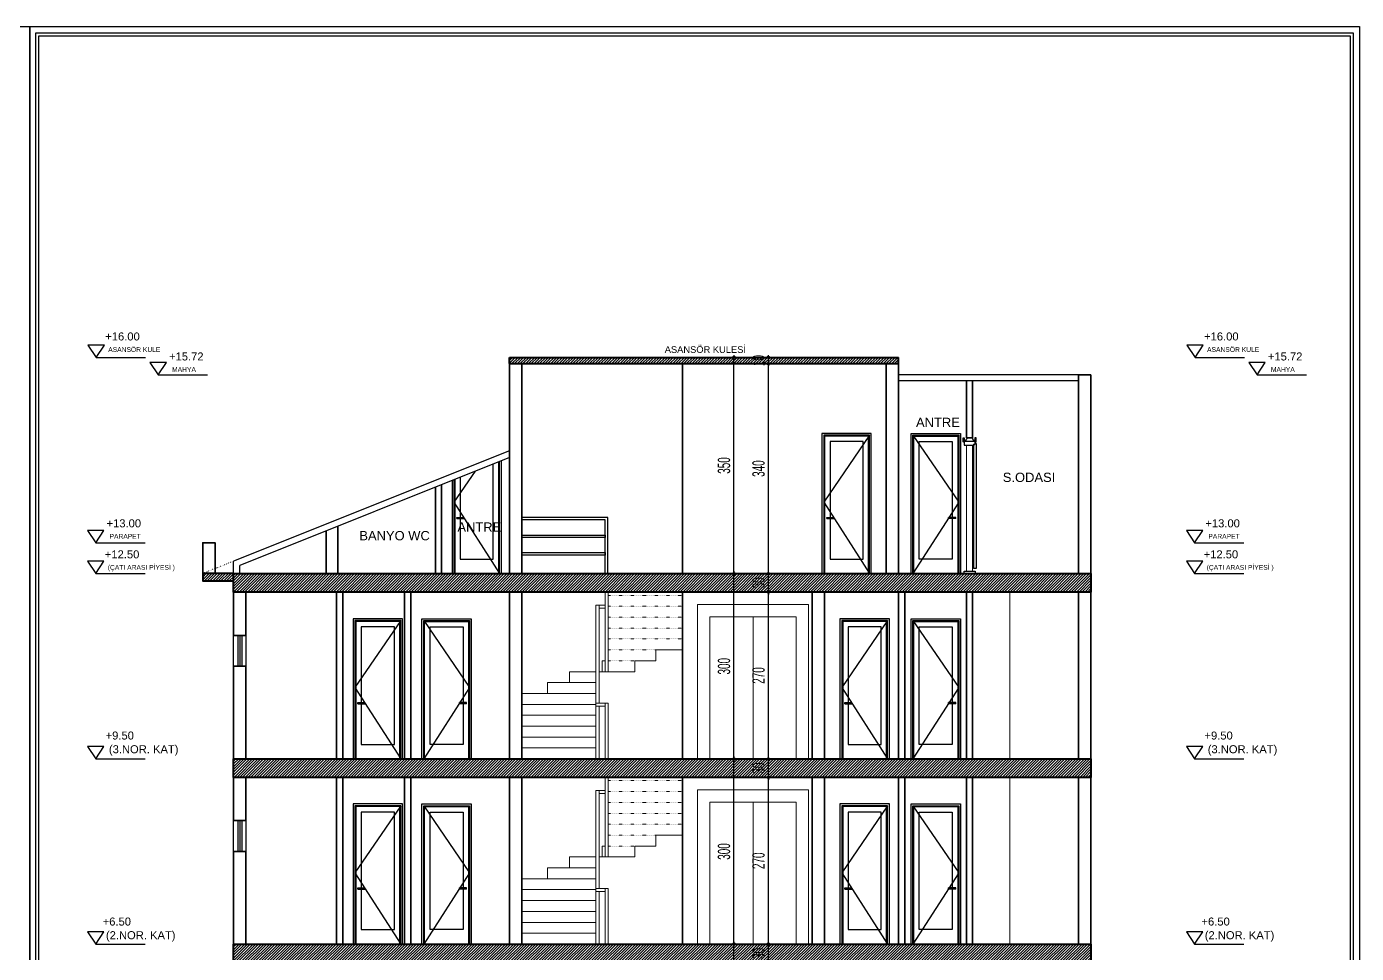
# Model space of a CAD drawing. Extents: x 386248 to 427517, y 4539405 to 4542296.
# Drawn here: x 405613 to 407766, y 4540795 to 4542296 of the extents above; entities that cross this region are included whole.
import ezdxf
from ezdxf.enums import TextEntityAlignment as Align

# ---------------------------------------------------------------- set-up
doc = ezdxf.new("R2010")
doc.units = 0
for name, pattern in [('ACAD_ISO07W100', [3.5, 0.5, -3]), ('DOT', [0.28, 0.03, -0.25]), ('DUZ', [0])]:
    doc.linetypes.add(name, pattern=pattern)
for name, color, linetype in [('DIM', 7, 'Continuous'), ('duvar-kesim', 250, 'Continuous'), ('mahal', 7, 'Continuous'), ('pencere', 7, 'Continuous')]:
    doc.layers.add(name, color=color, linetype=linetype)
for name, color, linetype, lineweight in [('DIŞ 2', 167, 'Continuous', 25), ('DUVAR', 4, 'Continuous', 35), ('GOR1', 51, 'Continuous', 25), ('GÖRÜNÜŞ', 9, 'Continuous', 30), ('GÖRÜNÜŞLER', 43, 'Continuous', 30), ('ince', 203, 'DUZ', 20), ('kapı', 233, 'Continuous', 25), ('kolon', 1, 'Continuous', 40), ('KOTLAR', 63, 'Continuous', 30), ('MERDIVEN', 161, 'Continuous', 15), ('OLCU10', 2, 'Continuous', 25), ('tarama kolon', 8, 'Continuous', 13), ('tefris', 6, 'Continuous', 15), ('YAZI', 7, 'Continuous', 25), ('YAZILAR', 1, 'Continuous', 30), ('ÇATI', 42, 'Continuous', 30)]:
    doc.layers.add(name, color=color, linetype=linetype, lineweight=lineweight)
doc.styles.get("Standard").update_dxf_attribs({"font": 'arial.ttf'})
doc.styles.add('T', font='ISOt.shx', dxfattribs={"width": 0.6})
doc.dimstyles.new('DOT2', dxfattribs={"dimtxt": 20, "dimasz": 0.7, "dimexe": 5, "dimexo": 5, "dimgap": 6, "dimtad": 1, "dimdec": 0, "dimdsep": 46, "dimtxsty": 'T', "dimblk1": 'SEL2', "dimblk2": 'SEL2', "dimsah": 1, "dimcen": 0, "dimse1": 1, "dimse2": 1, "dimclrd": 256, "dimclre": 256, "dimclrt": 256, "dimadec": 0, "dimazin": 0, "dimtfac": 1, "dimtdec": 0, "dimtix": 1, "dimtmove": 2, "dimatfit": 3, "dimldrblk": 'SEL2', "dimfxl": 1, "dimtolj": 1, "dimtzin": 0, "dimarcsym": 0})
pattern_1 = [(45, (1542.851, -2e-08), (-2.2450640303, 2.2450640303), [])]

# ---------------------------------------------------------------- blocks, each defined once
blk = doc.blocks.new('780800DF113F12')
at = {"layer": 'MERDIVEN', "ltscale": 20}
for p, q in [((390084.6, 4535566.1), (390084.6, 4535437.3)), ((390089.6, 4535437.3), (390089.6, 4535566.1)), ((390069.6, 4535296.1), (390069.6, 4535545)), ((390069.6, 4535545), (390084.6, 4535545)), ((390074.6, 4535386.2), (390074.6, 4535545)), ((390074.6, 4535540), (390084.6, 4535540)), ((390166.5, 4535472.6), (390209.6, 4535472.6)), ((390166.5, 4535455), (390166.5, 4535472.6)), ((390079.6, 4535455), (390084.6, 4535455)), ((390079.6, 4535437.3), (390079.6, 4535455)), ((390132.8, 4535455), (390166.5, 4535455)), ((390132.8, 4535437.3), (390132.8, 4535455)), ((390026.5, 4535437.3), (390069.6, 4535437.3)), ((390026.5, 4535419.7), (390026.5, 4535437.3)), ((390074.6, 4535437.3), (390132.8, 4535437.3)), ((389949.6, 4535402), (390069.6, 4535402)), ((389990.9, 4535419.7), (390069.6, 4535419.7)), ((389990.9, 4535402), (389990.9, 4535419.7)), ((389949.6, 4535384.4), (390069.6, 4535384.4)), ((390084.6, 4535386.2), (390069.6, 4535386.2)), ((390084.6, 4535381.2), (390069.6, 4535381.2)), ((390074.6, 4535296.1), (390074.6, 4535381.2)), ((390089.6, 4535386.2), (390084.6, 4535386.2)), ((390084.6, 4535386.2), (390084.6, 4535296.1)), ((390089.6, 4535386.2), (390084.6, 4535386.2)), ((390084.6, 4535386.2), (390084.6, 4535296.1)), ((390089.6, 4535386.2), (390084.6, 4535386.2)), ((390084.6, 4535386.2), (390084.6, 4535296.1)), ((390089.6, 4535386.2), (390084.6, 4535386.2)), ((390084.6, 4535386.2), (390084.6, 4535296.1)), ((390089.6, 4535296.1), (390089.6, 4535386.2)), ((390089.6, 4535296.1), (390089.6, 4535386.2)), ((390089.6, 4535296.1), (390089.6, 4535386.2)), ((390089.6, 4535296.1), (390089.6, 4535386.2)), ((389949.6, 4535366.7), (390069.6, 4535366.7)), ((389949.6, 4535349.1), (390069.6, 4535349.1)), ((389949.6, 4535331.4), (390069.6, 4535331.4)), ((389949.6, 4535313.8), (390069.6, 4535313.8))]:
    blk.add_line(p, q, dxfattribs=at)
at = {"layer": 'MERDIVEN', "linetype": 'ACAD_ISO07W100', "ltscale": 0.3}
for p, q in [((390089.6, 4535560.9), (390209.6, 4535560.9)), ((390089.6, 4535543.2), (390209.6, 4535543.2)), ((390089.6, 4535525.6), (390209.6, 4535525.6)), ((390089.6, 4535507.9), (390209.6, 4535507.9)), ((390089.6, 4535490.3), (390209.6, 4535490.3)), ((390089.6, 4535472.6), (390166.5, 4535472.6)), ((390089.6, 4535455), (390132.8, 4535455))]:
    blk.add_line(p, q, dxfattribs=at)
blk = doc.blocks.new('8081230E')
at = {"layer": 'tefris'}
for points in [[(390234, 4535296.1), (390234, 4535296.1), (390254, 4535296.1), (390414, 4535296.1), (390414, 4535546.1), (390254, 4535546.1), (390234, 4535546.1), (390234, 4535296.1)], [(390254, 4535296.1), (390254, 4535526.1), (390394, 4535526.1), (390394, 4535296.1), (390254, 4535296.1), (390254, 4535526.1)], [(390324, 4535526.1), (390324, 4535296.1)]]:
    blk.add_lwpolyline(points, dxfattribs=at)
blk = doc.blocks.new('Door-Sight 04')
for p, q in [((20, 220), (100, 220)), ((20, -7), (20, 220)), ((22.9, 217.1), (97.1, 217.1)), ((22.9, -7), (22.9, 217.1)), ((24.4, 215.6), (95.6, 215.6)), ((24.4, -7), (24.4, 215.6)), ((95.6, 215.6), (95.6, -7)), ((97.1, 217.1), (97.1, -7)), ((100, 220), (100, -7)), ((33.2, 206.8), (86.8, 206.8)), ((33.2, 16.5), (33.2, 206.8)), ((86.8, 206.8), (86.8, 84)), ((92.3, 84), (80.8, 84)), ((80.8, 82), (80.8, 84)), ((92.3, 82), (80.8, 82)), ((86.8, 82), (86.8, 16.5)), ((92.3, 82), (92.3, 84)), ((86.8, 16.5), (33.2, 16.5)), ((100, -7), (20, -7))]:
    blk.add_line(p, q)
at = {"color": 8}
for p, q in [((22.9, 217.1), (97.1, 108.5)), ((97.1, 108.5), (22.9, -7))]:
    blk.add_line(p, q, dxfattribs=at)
blk = doc.blocks.new('Slice-Door1 10')
for p, q in [((-5.5, -6.5), (-5.5, 0)), ((-5.5, 0), (-3.5, 0)), ((-3.5, 0), (-3.5, -7.5)), ((0, 0), (10, 0)), ((15.5, 0), (13.5, 0)), ((13.5, 0), (13.5, -5.4)), ((15.5, -6.5), (15.5, 0)), ((-3.5, -7.5), (-5.5, -6.5)), ((-5.5, -9.1), (-5.5, -211.8)), ((-5.5, -9.1), (-3.5, -9.1)), ((13.5, -5.4), (-3.5, -5.4)), ((-3.5, -5.4), (-3.5, -10.9)), ((-1.5, -10.6), (-3.5, -10.6)), ((-1.5, -10.9), (-3.5, -10.9)), ((-1.5, -10.6), (-1.5, -211.8)), ((13.5, -12), (-1.5, -12)), ((13.5, -5.4), (13.5, -10.7)), ((13.5, -5.4), (13.5, -12)), ((13.5, -7.5), (15.5, -6.5)), ((-5.5, -211.8), (-1.5, -211.8))]:
    blk.add_line(p, q)
at = {"color": 9}
blk.add_lwpolyline([(14, -220), (14, -216), (-4, -216), (-4, -220)], dxfattribs=at)
for points in [[(1.2, 0, 0), (1.2, 0, 0), (1.2, 0, 0), (1.2, -0.1, 0), (1.2, -0.1, 0), (1.1, -0.1, 0), (1.1, -0.1, 0), (1.1, -0.2, 0), (1.1, -0.2, 0), (1.1, -0.2, 0), (1, -0.2, 0), (1, -0.2, 0), (1, -0.3, 0), (1, -0.3, 0), (1, -0.3, 0), (0.9, -0.3, 0), (0.9, -0.4, 0), (0.9, -0.4, 0), (0.9, -0.4, 0), (0.9, -0.4, 0), (0.8, -0.4, 0), (0.8, -0.5, 0), (0.8, -0.5, 0), (0.8, -0.5, 0), (0.8, -0.5, 0), (0.7, -0.6, 0), (0.7, -0.6, 0), (0.7, -0.6, 0), (0.7, -0.6, 0), (0.7, -0.7, 0), (0.6, -0.7, 0), (0.6, -0.7, 0), (0.6, -0.7, 0), (0.6, -0.7, 0), (0.6, -0.8, 0), (0.6, -0.8, 0), (0.6, -0.8, 0), (0.5, -0.8, 0), (0.5, -0.9, 0), (0.5, -0.9, 0), (0.5, -0.9, 0), (0.5, -0.9, 0), (0.5, -1, 0), (0.5, -1, 0), (0.4, -1, 0), (0.4, -1, 0), (0.4, -1.1, 0), (0.4, -1.1, 0), (0.4, -1.1, 0), (0.4, -1.1, 0), (0.4, -1.2, 0), (0.4, -1.2, 0), (0.4, -1.2, 0), (0.3, -1.3, 0), (0.3, -1.3, 0), (0.3, -1.3, 0), (0.3, -1.3, 0), (0.3, -1.4, 0), (0.3, -1.4, 0), (0.3, -1.4, 0), (0.3, -1.4, 0), (0.3, -1.5, 0), (0.3, -1.5, 0), (0.3, -1.5, 0), (0.3, -1.6, 0), (0.3, -1.6, 0), (0.3, -1.6, 0), (0.3, -1.6, 0), (0.2, -1.7, 0), (0.2, -1.7, 0), (0.2, -1.7, 0), (0.2, -1.8, 0), (0.2, -1.8, 0), (0.2, -1.8, 0), (0.2, -1.9, 0), (0.2, -1.9, 0), (0.2, -1.9, 0), (0.2, -1.9, 0), (0.2, -2, 0), (0.2, -2, 0), (0.2, -2, 0), (0.2, -2.1, 0), (0.2, -2.1, 0), (0.2, -2.1, 0), (0.1, -2.1, 0), (0.1, -2.2, 0), (0.1, -2.2, 0), (0.1, -2.2, 0), (0.1, -2.3, 0), (0.1, -2.3, 0), (0.1, -2.3, 0), (0.1, -2.3, 0), (0.1, -2.4, 0), (0.1, -2.4, 0), (0, -2.4, 0), (0, -2.5, 0), (0, -2.5, 0), (0, -2.5, 0), (0, -2.5, 0), (0, -2.6, 0), (0, -2.6, 0), (0, -2.6, 0), (-0.1, -2.6, 0), (-0.1, -2.7, 0), (-0.1, -2.7, 0), (-0.1, -2.7, 0), (-0.1, -2.7, 0), (-0.1, -2.8, 0), (-0.2, -2.8, 0), (-0.2, -2.8, 0), (-0.2, -2.8, 0), (-0.2, -2.9, 0), (-0.2, -2.9, 0), (-0.2, -2.9, 0), (-0.3, -2.9, 0), (-0.3, -3, 0), (-0.3, -3, 0), (-0.3, -3, 0), (-0.3, -3, 0), (-0.4, -3, 0), (-0.4, -3.1, 0), (-0.4, -3.1, 0), (-0.4, -3.1, 0), (-0.4, -3.1, 0), (-0.5, -3.1, 0), (-0.5, -3.2, 0), (-0.5, -3.2, 0), (-0.5, -3.2, 0), (-0.6, -3.2, 0), (-0.6, -3.2, 0), (-0.6, -3.3, 0), (-0.6, -3.3, 0), (-0.6, -3.3, 0), (-0.7, -3.3, 0), (-0.7, -3.3, 0), (-0.7, -3.3, 0), (-0.7, -3.3, 0), (-0.8, -3.4, 0), (-0.8, -3.4, 0), (-0.8, -3.4, 0), (-0.8, -3.4, 0), (-0.9, -3.4, 0), (-0.9, -3.4, 0), (-0.9, -3.4, 0), (-1, -3.5, 0), (-1, -3.5, 0), (-1, -3.5, 0), (-1, -3.5, 0), (-1.1, -3.5, 0), (-1.1, -3.5, 0), (-1.1, -3.5, 0), (-1.1, -3.5, 0), (-1.2, -3.6, 0), (-1.2, -3.6, 0), (-1.2, -3.6, 0), (-1.2, -3.6, 0), (-1.3, -3.6, 0), (-1.3, -3.6, 0), (-1.3, -3.6, 0), (-1.4, -3.6, 0), (-1.4, -3.6, 0), (-1.4, -3.7, 0), (-1.4, -3.7, 0), (-1.5, -3.7, 0), (-1.5, -3.7, 0), (-1.5, -3.7, 0), (-1.5, -3.7, 0), (-1.6, -3.7, 0), (-1.6, -3.7, 0), (-1.6, -3.7, 0), (-1.7, -3.8, 0), (-1.7, -3.8, 0), (-1.7, -3.8, 0), (-1.7, -3.8, 0), (-1.8, -3.8, 0), (-1.8, -3.8, 0), (-1.8, -3.8, 0), (-1.8, -3.8, 0), (-1.9, -3.9, 0), (-1.9, -3.9, 0), (-1.9, -3.9, 0), (-1.9, -3.9, 0), (-2, -3.9, 0), (-2, -3.9, 0), (-2, -3.9, 0), (-2, -4, 0), (-2.1, -4, 0), (-2.1, -4, 0), (-2.1, -4, 0), (-2.1, -4, 0), (-2.2, -4, 0), (-2.2, -4.1, 0), (-2.2, -4.1, 0), (-2.2, -4.1, 0), (-2.3, -4.1, 0), (-2.3, -4.1, 0), (-2.3, -4.1, 0), (-2.3, -4.2, 0), (-2.4, -4.2, 0), (-2.4, -4.2, 0), (-2.4, -4.2, 0), (-2.4, -4.2, 0), (-2.4, -4.2, 0), (-2.5, -4.3, 0), (-2.5, -4.3, 0), (-2.5, -4.3, 0), (-2.5, -4.3, 0), (-2.6, -4.3, 0), (-2.6, -4.4, 0), (-2.6, -4.4, 0), (-2.6, -4.4, 0), (-2.6, -4.4, 0), (-2.7, -4.4, 0), (-2.7, -4.5, 0), (-2.7, -4.5, 0), (-2.7, -4.5, 0), (-2.7, -4.5, 0), (-2.8, -4.5, 0), (-2.8, -4.6, 0), (-2.8, -4.6, 0), (-2.8, -4.6, 0), (-2.8, -4.6, 0), (-2.9, -4.6, 0), (-2.9, -4.7, 0), (-2.9, -4.7, 0), (-2.9, -4.7, 0), (-2.9, -4.7, 0), (-3, -4.8, 0), (-3, -4.8, 0), (-3, -4.8, 0), (-3, -4.8, 0), (-3, -4.8, 0), (-3.1, -4.9, 0), (-3.1, -4.9, 0), (-3.1, -4.9, 0), (-3.1, -4.9, 0), (-3.1, -5, 0), (-3.2, -5, 0), (-3.2, -5, 0), (-3.2, -5, 0), (-3.2, -5.1, 0), (-3.2, -5.1, 0), (-3.3, -5.1, 0), (-3.3, -5.1, 0), (-3.3, -5.1, 0), (-3.3, -5.2, 0), (-3.3, -5.2, 0), (-3.4, -5.2, 0), (-3.4, -5.2, 0), (-3.4, -5.3, 0), (-3.4, -5.3, 0), (-3.4, -5.3, 0), (-3.4, -5.3, 0), (-3.5, -5.4, 0), (-3.5, -5.4, 0), (-3.5, -5.4, 0)], [(8.5, 0, 0), (8.5, 0, 0), (8.5, -0.1, 0), (8.5, -0.1, 0), (8.5, -0.1, 0), (8.5, -0.2, 0), (8.5, -0.2, 0), (8.5, -0.2, 0), (8.6, -0.3, 0), (8.6, -0.3, 0), (8.6, -0.3, 0), (8.6, -0.4, 0), (8.6, -0.4, 0), (8.6, -0.4, 0), (8.6, -0.5, 0), (8.6, -0.5, 0), (8.7, -0.6, 0), (8.7, -0.6, 0), (8.7, -0.6, 0), (8.7, -0.7, 0), (8.7, -0.7, 0), (8.7, -0.7, 0), (8.7, -0.8, 0), (8.7, -0.8, 0), (8.8, -0.8, 0), (8.8, -0.9, 0), (8.8, -0.9, 0), (8.8, -0.9, 0), (8.8, -0.9, 0), (8.8, -1, 0), (8.8, -1, 0), (8.8, -1, 0), (8.9, -1.1, 0), (8.9, -1.1, 0), (8.9, -1.1, 0), (8.9, -1.2, 0), (8.9, -1.2, 0), (8.9, -1.2, 0), (9, -1.3, 0), (9, -1.3, 0), (9, -1.3, 0), (9, -1.3, 0), (9, -1.4, 0), (9, -1.4, 0), (9.1, -1.4, 0), (9.1, -1.5, 0), (9.1, -1.5, 0), (9.1, -1.5, 0), (9.1, -1.5, 0), (9.2, -1.6, 0), (9.2, -1.6, 0), (9.2, -1.6, 0), (9.2, -1.7, 0), (9.3, -1.7, 0), (9.3, -1.7, 0), (9.3, -1.7, 0), (9.3, -1.8, 0), (9.3, -1.8, 0), (9.4, -1.8, 0), (9.4, -1.8, 0), (9.4, -1.8, 0), (9.5, -1.9, 0), (9.5, -1.9, 0), (9.5, -1.9, 0), (9.5, -1.9, 0), (9.6, -2, 0), (9.6, -2, 0), (9.6, -2, 0), (9.6, -2, 0), (9.7, -2, 0), (9.7, -2.1, 0), (9.7, -2.1, 0), (9.8, -2.1, 0), (9.8, -2.1, 0), (9.8, -2.2, 0), (9.8, -2.2, 0), (9.9, -2.2, 0), (9.9, -2.2, 0), (9.9, -2.2, 0), (10, -2.3, 0), (10, -2.3, 0), (10, -2.3, 0), (10, -2.3, 0), (10.1, -2.3, 0), (10.1, -2.4, 0), (10.1, -2.4, 0), (10.2, -2.4, 0), (10.2, -2.4, 0), (10.2, -2.5, 0), (10.2, -2.5, 0), (10.3, -2.5, 0), (10.3, -2.5, 0), (10.3, -2.5, 0), (10.3, -2.6, 0), (10.4, -2.6, 0), (10.4, -2.6, 0), (10.4, -2.6, 0), (10.4, -2.7, 0), (10.5, -2.7, 0), (10.5, -2.7, 0), (10.5, -2.7, 0), (10.5, -2.8, 0), (10.5, -2.8, 0), (10.6, -2.8, 0), (10.6, -2.8, 0), (10.6, -2.9, 0), (10.6, -2.9, 0), (10.6, -2.9, 0), (10.7, -3, 0), (10.7, -3, 0), (10.7, -3, 0), (10.7, -3.1, 0), (10.7, -3.1, 0), (10.7, -3.1, 0), (10.8, -3.2, 0), (10.8, -3.2, 0), (10.8, -3.2, 0), (10.8, -3.3, 0), (10.8, -3.3, 0), (10.8, -3.3, 0), (10.8, -3.4, 0), (10.8, -3.4, 0), (10.9, -3.4, 0), (10.9, -3.5, 0), (10.9, -3.5, 0), (10.9, -3.5, 0), (10.9, -3.6, 0), (10.9, -3.6, 0), (10.9, -3.6, 0), (10.9, -3.7, 0), (11, -3.7, 0), (11, -3.7, 0), (11, -3.8, 0), (11, -3.8, 0), (11, -3.8, 0), (11, -3.9, 0), (11, -3.9, 0), (11, -3.9, 0), (11, -4, 0), (11.1, -4, 0), (11.1, -4, 0), (11.1, -4.1, 0), (11.1, -4.1, 0), (11.1, -4.1, 0), (11.1, -4.2, 0), (11.1, -4.2, 0), (11.1, -4.2, 0), (11.2, -4.2, 0), (11.2, -4.3, 0), (11.2, -4.3, 0), (11.2, -4.3, 0), (11.2, -4.4, 0), (11.2, -4.4, 0), (11.3, -4.4, 0), (11.3, -4.4, 0), (11.3, -4.5, 0), (11.3, -4.5, 0), (11.3, -4.5, 0), (11.4, -4.5, 0), (11.4, -4.6, 0), (11.4, -4.6, 0), (11.4, -4.6, 0), (11.4, -4.6, 0), (11.5, -4.7, 0), (11.5, -4.7, 0), (11.5, -4.7, 0), (11.5, -4.7, 0), (11.6, -4.7, 0), (11.6, -4.8, 0), (11.6, -4.8, 0), (11.7, -4.8, 0), (11.7, -4.8, 0), (11.7, -4.8, 0), (11.7, -4.9, 0), (11.8, -4.9, 0), (11.8, -4.9, 0), (11.8, -4.9, 0), (11.9, -4.9, 0), (11.9, -4.9, 0), (11.9, -5, 0), (11.9, -5, 0), (12, -5, 0), (12, -5, 0), (12, -5, 0), (12.1, -5, 0), (12.1, -5, 0), (12.1, -5, 0), (12.2, -5.1, 0), (12.2, -5.1, 0), (12.2, -5.1, 0), (12.3, -5.1, 0), (12.3, -5.1, 0), (12.3, -5.1, 0), (12.4, -5.1, 0), (12.4, -5.1, 0), (12.4, -5.2, 0), (12.5, -5.2, 0), (12.5, -5.2, 0), (12.6, -5.2, 0), (12.6, -5.2, 0), (12.6, -5.2, 0), (12.7, -5.2, 0), (12.7, -5.2, 0), (12.7, -5.2, 0), (12.8, -5.2, 0), (12.8, -5.3, 0), (12.8, -5.3, 0), (12.9, -5.3, 0), (12.9, -5.3, 0), (13, -5.3, 0), (13, -5.3, 0), (13, -5.3, 0), (13.1, -5.3, 0), (13.1, -5.3, 0), (13.2, -5.3, 0), (13.2, -5.3, 0), (13.2, -5.3, 0), (13.3, -5.4, 0), (13.3, -5.4, 0), (13.3, -5.4, 0), (13.4, -5.4, 0), (13.4, -5.4, 0), (13.5, -5.4, 0), (13.5, -5.4, 0)]]:
    blk.add_polyline3d(points, dxfattribs=at)
blk = doc.blocks.new('KOT KE')
at = {"layer": 'GÖRÜNÜŞLER'}
for p, q in [((447067, 4403103.2), (447080.3, 4403083.2)), ((447093.6, 4403103.2), (447067, 4403103.2)), ((447080.3, 4403083.2), (447093.6, 4403103.2)), ((447080.3, 4403083.2), (447160.3, 4403083.2))]:
    blk.add_line(p, q, dxfattribs=at)
blk = doc.blocks.new('KOKKK')
at = {"layer": 'GÖRÜNÜŞLER'}
for p in [(-48634.8, 135792.5), (-48534.4, 135764.2), (-48635.5, 135492.5), (-48635.5, 135442.5), (-48635.5, 135142.5), (-48635.5, 134842.5), (-48635.5, 134542.5), (-48635.5, 134212.5), (-48631.5, 134192.5), (-48634.8, 133912.5), (-48634.8, 133852.5)]:
    blk.add_blockref('KOT KE', p, dxfattribs=at)
at = {"layer": 'GÖRÜNÜŞLER', "xscale": -1, "rotation": 180}
blk.add_blockref('KOT KE', (-48634.8, 8939998.9), dxfattribs=at)
at = {"layer": 'KOTLAR', "color": 1, "linetype": 'Continuous'}
for s, height, p in [('+16.00', 12.96, (398460.2, 4538903.2)), ('ASANSÖR KULE', 7.776, (398465, 4538884.6)), ('+15.72', 12.96, (398563.5, 4538870.8)), ('MAHYA', 7.78, (398568.4, 4538852.3)), ('+13.00', 12.96, (398462.3, 4538600.6)), ('PARAPET', 7.78, (398467.1, 4538582.1)), ('+12.50', 12.96, (398459.5, 4538550.4)), ('(ÇATI ARASI PİYESİ )', 7.776, (398464.3, 4538531.8)), ('+9.50', 12.96, (398460.8, 4538257)), ('(3.NOR. KAT)', 12.96, (398466.1, 4538234.8)), ('+6.50', 12.96, (398456, 4537955.8)), ('(2.NOR. KAT)', 12.96, (398461.3, 4537933.7)), ('+3.50', 12.96, (398458.7, 4537655.3)), ('(1.NOR. KAT)', 12.96, (398464, 4537633.2)), ('+0.20', 12.96, (398457.2, 4537316.1)), ('(ZEMİN KAT)', 7.776, (398462, 4537301.5)), ('-2.80', 12.96, (398460.2, 4537022.8)), ('(1.BODRUM KAT)', 7.776, (398465.1, 4537004.2)), ('-3.40', 12.96, (398460.2, 4536962.8)), ('TEMEL ALTI', 7.78, (398465.1, 4536944.2)), ('-3.60', 12.96, (398460.2, 4536919.4)), ('HAFRİYAT KOTU', 7.776, (398465.1, 4536902.5))]:
    blk.add_text(s, height=height, rotation=360, dxfattribs=at).set_placement(p)
at = {"layer": 'YAZI', "color": 20, "linetype": 'Continuous'}
for s, p in [('%%p0.00', (398469.2, 4537279.1)), ('161.18', (398471.1, 4537259.1))]:
    blk.add_text(s, height=12.44, dxfattribs=at).set_placement(p)
blk = doc.blocks.new('SEL2')
at = {"layer": 'OLCU10'}
for p, q in [((5.25, 0), (-5.25, 0)), ((0, 5.25), (0, -3.95))]:
    blk.add_line(p, q, dxfattribs=at)
blk.add_circle((0, 0), 2.75, dxfattribs=at)
blk = doc.blocks.new('*D3780')
at = {"layer": 'Defpoints', "color": 0}
for p in [(406758.3, 4540810), (406826.3, 4540810), (406826.3, 4540510)]:
    blk.add_point(p, dxfattribs=at)
at = {"layer": 'DIŞ 2', "lineweight": -2}
blk.add_line((406758.3, 4540510.7), (406758.3, 4540809.3), dxfattribs=at)
at = {"layer": 'DIŞ 2', "linetype": 'ByBlock', "lineweight": -2, "xscale": 0.7, "yscale": 0.7, "zscale": 0.7}
for p, rotation in [((406758.3, 4540810), 90), ((406758.3, 4540510), 270)]:
    blk.add_blockref('SEL2', p, dxfattribs=dict(at, rotation=rotation))
at = {"layer": 'DIŞ 2', "insert": (406742.3, 4540660), "char_height": 20, "attachment_point": 5, "rotation": 90, "style": 'T'}
blk.add_mtext('\\A1;300', dxfattribs=at)
blk = doc.blocks.new('*D3781')
at = {"layer": 'Defpoints', "color": 0}
for p in [(406758.3, 4541110), (406780.4, 4541110), (406826.3, 4540810)]:
    blk.add_point(p, dxfattribs=at)
at = {"layer": 'DIŞ 2', "lineweight": -2}
blk.add_line((406758.3, 4540810.7), (406758.3, 4541109.3), dxfattribs=at)
at = {"layer": 'DIŞ 2', "linetype": 'ByBlock', "lineweight": -2, "xscale": 0.7, "yscale": 0.7, "zscale": 0.7}
for p, rotation in [((406758.3, 4541110), 90), ((406758.3, 4540810), 270)]:
    blk.add_blockref('SEL2', p, dxfattribs=dict(at, rotation=rotation))
at = {"layer": 'DIŞ 2', "insert": (406742.3, 4540960), "char_height": 20, "attachment_point": 5, "rotation": 90, "style": 'T'}
blk.add_mtext('\\A1;300', dxfattribs=at)
blk = doc.blocks.new('*D3782')
at = {"layer": 'Defpoints', "color": 0}
for p in [(406758.3, 4541410), (406799.4, 4541410), (406780.4, 4541110)]:
    blk.add_point(p, dxfattribs=at)
at = {"layer": 'DIŞ 2', "lineweight": -2}
blk.add_line((406758.3, 4541110.7), (406758.3, 4541409.3), dxfattribs=at)
at = {"layer": 'DIŞ 2', "linetype": 'ByBlock', "lineweight": -2, "xscale": 0.7, "yscale": 0.7, "zscale": 0.7}
for p, rotation in [((406758.3, 4541410), 90), ((406758.3, 4541110), 270)]:
    blk.add_blockref('SEL2', p, dxfattribs=dict(at, rotation=rotation))
at = {"layer": 'DIŞ 2', "insert": (406742.3, 4541260), "char_height": 20, "attachment_point": 5, "rotation": 90, "style": 'T'}
blk.add_mtext('\\A1;300', dxfattribs=at)
blk = doc.blocks.new('*D3783')
at = {"layer": 'Defpoints', "color": 0}
for p in [(406758.3, 4541760), (406799.4, 4541760), (406799.4, 4541410)]:
    blk.add_point(p, dxfattribs=at)
at = {"layer": 'DIŞ 2', "lineweight": -2}
blk.add_line((406758.3, 4541410.7), (406758.3, 4541759.3), dxfattribs=at)
at = {"layer": 'DIŞ 2', "linetype": 'ByBlock', "lineweight": -2, "xscale": 0.7, "yscale": 0.7, "zscale": 0.7}
for p, rotation in [((406758.3, 4541760), 90), ((406758.3, 4541410), 270)]:
    blk.add_blockref('SEL2', p, dxfattribs=dict(at, rotation=rotation))
at = {"layer": 'DIŞ 2', "insert": (406742.3, 4541585), "char_height": 20, "attachment_point": 5, "rotation": 90, "style": 'T'}
blk.add_mtext('\\A1;350', dxfattribs=at)
blk = doc.blocks.new('*D3789')
at = {"layer": 'Defpoints', "color": 0}
for p in [(406814.2, 4540810), (406836.6, 4540810), (406844.2, 4540780)]:
    blk.add_point(p, dxfattribs=at)
at = {"layer": 'GOR1', "lineweight": -2}
for p, q in [((406814.2, 4540810.7), (406814.2, 4540811.4)), ((406814.2, 4540780), (406814.2, 4540810)), ((406814.2, 4540779.3), (406814.2, 4540778.6))]:
    blk.add_line(p, q, dxfattribs=at)
at = {"layer": 'GOR1', "linetype": 'ByBlock', "lineweight": -2, "xscale": 0.7, "yscale": 0.7, "zscale": 0.7}
for p, rotation in [((406814.2, 4540810), 270), ((406814.2, 4540780), 90)]:
    blk.add_blockref('SEL2', p, dxfattribs=dict(at, rotation=rotation))
at = {"layer": 'GOR1', "insert": (406798.2, 4540795), "char_height": 20, "attachment_point": 5, "rotation": 90, "style": 'T'}
blk.add_mtext('\\A1;30', dxfattribs=at)
blk = doc.blocks.new('*D3790')
at = {"layer": 'Defpoints', "color": 0}
for p in [(406814.2, 4541080), (406851.8, 4541080), (406836.6, 4540810)]:
    blk.add_point(p, dxfattribs=at)
at = {"layer": 'GOR1', "lineweight": -2}
blk.add_line((406814.2, 4540810.7), (406814.2, 4541079.3), dxfattribs=at)
at = {"layer": 'GOR1', "linetype": 'ByBlock', "lineweight": -2, "xscale": 0.7, "yscale": 0.7, "zscale": 0.7}
for p, rotation in [((406814.2, 4541080), 90), ((406814.2, 4540810), 270)]:
    blk.add_blockref('SEL2', p, dxfattribs=dict(at, rotation=rotation))
at = {"layer": 'GOR1', "insert": (406798.2, 4540945), "char_height": 20, "attachment_point": 5, "rotation": 90, "style": 'T'}
blk.add_mtext('\\A1;270', dxfattribs=at)
blk = doc.blocks.new('*D3791')
at = {"layer": 'Defpoints', "color": 0}
for p in [(406814.2, 4541110), (406851.8, 4541110), (406851.8, 4541080)]:
    blk.add_point(p, dxfattribs=at)
at = {"layer": 'GOR1', "lineweight": -2}
for p, q in [((406814.2, 4541110.7), (406814.2, 4541111.4)), ((406814.2, 4541080), (406814.2, 4541110)), ((406814.2, 4541079.3), (406814.2, 4541078.6))]:
    blk.add_line(p, q, dxfattribs=at)
at = {"layer": 'GOR1', "linetype": 'ByBlock', "lineweight": -2, "xscale": 0.7, "yscale": 0.7, "zscale": 0.7}
for p, rotation in [((406814.2, 4541110), 270), ((406814.2, 4541080), 90)]:
    blk.add_blockref('SEL2', p, dxfattribs=dict(at, rotation=rotation))
at = {"layer": 'GOR1', "insert": (406798.2, 4541095), "char_height": 20, "attachment_point": 5, "rotation": 90, "style": 'T'}
blk.add_mtext('\\A1;30', dxfattribs=at)
blk = doc.blocks.new('*D3792')
at = {"layer": 'Defpoints', "color": 0}
for p in [(406814.2, 4541380), (406851.8, 4541380), (406851.8, 4541110)]:
    blk.add_point(p, dxfattribs=at)
at = {"layer": 'GOR1', "lineweight": -2}
blk.add_line((406814.2, 4541110.7), (406814.2, 4541379.3), dxfattribs=at)
at = {"layer": 'GOR1', "linetype": 'ByBlock', "lineweight": -2, "xscale": 0.7, "yscale": 0.7, "zscale": 0.7}
for p, rotation in [((406814.2, 4541380), 90), ((406814.2, 4541110), 270)]:
    blk.add_blockref('SEL2', p, dxfattribs=dict(at, rotation=rotation))
at = {"layer": 'GOR1', "insert": (406798.2, 4541245), "char_height": 20, "attachment_point": 5, "rotation": 90, "style": 'T'}
blk.add_mtext('\\A1;270', dxfattribs=at)
blk = doc.blocks.new('*D3793')
at = {"layer": 'Defpoints', "color": 0}
for p in [(406814.2, 4541410), (406851.8, 4541410), (406851.8, 4541380)]:
    blk.add_point(p, dxfattribs=at)
at = {"layer": 'GOR1', "lineweight": -2}
for p, q in [((406814.2, 4541410.7), (406814.2, 4541411.4)), ((406814.2, 4541380), (406814.2, 4541410)), ((406814.2, 4541379.3), (406814.2, 4541378.6))]:
    blk.add_line(p, q, dxfattribs=at)
at = {"layer": 'GOR1', "linetype": 'ByBlock', "lineweight": -2, "xscale": 0.7, "yscale": 0.7, "zscale": 0.7}
for p, rotation in [((406814.2, 4541410), 270), ((406814.2, 4541380), 90)]:
    blk.add_blockref('SEL2', p, dxfattribs=dict(at, rotation=rotation))
at = {"layer": 'GOR1', "insert": (406798.2, 4541395), "char_height": 20, "attachment_point": 5, "rotation": 90, "style": 'T'}
blk.add_mtext('\\A1;30', dxfattribs=at)
blk = doc.blocks.new('*D3794')
at = {"layer": 'Defpoints', "color": 0}
for p in [(406814.2, 4541750), (406833.3, 4541750), (406851.8, 4541410)]:
    blk.add_point(p, dxfattribs=at)
at = {"layer": 'GOR1', "lineweight": -2}
blk.add_line((406814.2, 4541410.7), (406814.2, 4541749.3), dxfattribs=at)
at = {"layer": 'GOR1', "linetype": 'ByBlock', "lineweight": -2, "xscale": 0.7, "yscale": 0.7, "zscale": 0.7}
for p, rotation in [((406814.2, 4541750), 90), ((406814.2, 4541410), 270)]:
    blk.add_blockref('SEL2', p, dxfattribs=dict(at, rotation=rotation))
at = {"layer": 'GOR1', "insert": (406798.2, 4541580), "char_height": 20, "attachment_point": 5, "rotation": 90, "style": 'T'}
blk.add_mtext('\\A1;340', dxfattribs=at)
blk = doc.blocks.new('*D3795')
at = {"layer": 'Defpoints', "color": 0}
for p in [(406814.2, 4541760), (406839, 4541760), (406833.3, 4541750)]:
    blk.add_point(p, dxfattribs=at)
at = {"layer": 'GOR1', "lineweight": -2}
for p, q in [((406814.2, 4541760.7), (406814.2, 4541761.4)), ((406814.2, 4541750), (406814.2, 4541760)), ((406814.2, 4541749.3), (406814.2, 4541748.6))]:
    blk.add_line(p, q, dxfattribs=at)
at = {"layer": 'GOR1', "linetype": 'ByBlock', "lineweight": -2, "xscale": 0.7, "yscale": 0.7, "zscale": 0.7}
for p, rotation in [((406814.2, 4541750), 90), ((406814.2, 4541760), 270)]:
    blk.add_blockref('SEL2', p, dxfattribs=dict(at, rotation=rotation))
at = {"layer": 'GOR1', "insert": (406798.2, 4541755), "char_height": 20, "attachment_point": 5, "rotation": 90, "style": 'T'}
blk.add_mtext('\\A1;10', dxfattribs=at)

msp = doc.modelspace()

# ---------------------------------------------------------------- hatches: boundary and pattern name
at = {"layer": 'tarama kolon'}
h = msp.add_hatch(dxfattribs=at)
h.set_pattern_fill('ANSI31', color=256)
h.set_pattern_definition(pattern_1)
h.paths.add_polyline_path([(407024.871, 4541750.014), (407024.871, 4541760.014), (406394.871, 4541760.014), (406394.871, 4541750.014), (406414.871, 4541750.014), (406674.871, 4541750.014), (407004.871, 4541750.014)])
h = msp.add_hatch(dxfattribs=at)
h.set_pattern_fill('ANSI31', color=256)
h.set_pattern_definition([(45, (7042.5933, 2884.313), (-2.2450640303, 2.2450640303), [])])
h.paths.add_polyline_path([(405947.976, 4541410.014), (405917.976, 4541410.014), (405897.976, 4541410.014), (405897.976, 4541398.014), (405947.976, 4541398.014)])
h = msp.add_hatch(dxfattribs=at)
h.set_pattern_fill('ANSI31', color=256)
h.set_pattern_definition(pattern_1)
h.paths.add_polyline_path([(405967.976, 4541380.014), (406114.871, 4541380.014), (406124.871, 4541380.014), (406224.871, 4541380.014), (406234.871, 4541380.014), (406394.871, 4541380.014), (406414.871, 4541380.014), (406549.871, 4541380.014), (406554.871, 4541380.014), (406674.871, 4541380.014), (406884.871, 4541380.014), (406904.871, 4541380.014), (407024.871, 4541380.014), (407034.871, 4541380.014), (407134.871, 4541380.014), (407144.871, 4541380.014), (407204.871, 4541380.014), (407316.484, 4541380.014), (407336.484, 4541380.014), (407336.484, 4541410.014), (407316.484, 4541410.014), (407148.871, 4541410.014), (407130.871, 4541410.014), (407125.132, 4541410.014), (407122.191, 4541410.014), (407120.721, 4541410.014), (407049.544, 4541410.014), (407048.073, 4541410.014), (407045.132, 4541410.014), (407024.871, 4541410.014), (407004.871, 4541410.014), (406980.767, 4541410.014), (406977.826, 4541410.014), (406976.355, 4541410.014), (406905.179, 4541410.014), (406903.708, 4541410.014), (406900.767, 4541410.014), (406674.871, 4541410.014), (406414.871, 4541410.014), (406394.871, 4541410.014), (406381.835, 4541410.014), (406378.894, 4541410.014), (406377.423, 4541410.014), (406306.247, 4541410.014), (406304.776, 4541410.014), (406301.835, 4541410.014), (406284.871, 4541410.014), (406274.871, 4541410.014), (406116.902, 4541410.014), (406097.985, 4541410.014), (405957.976, 4541410.014), (405947.976, 4541410.014), (405947.976, 4541398.014), (405947.976, 4541380.014)])
h = msp.add_hatch(dxfattribs=at)
h.set_pattern_fill('ANSI31', color=256)
h.set_pattern_definition(pattern_1)
h.paths.add_polyline_path([(407316.484, 4541110.014), (407204.871, 4541110.014), (407144.871, 4541110.014), (407134.871, 4541110.014), (407125.132, 4541110.014), (407122.191, 4541110.014), (407120.721, 4541110.014), (407049.544, 4541110.014), (407048.073, 4541110.014), (407045.132, 4541110.014), (407034.871, 4541110.014), (407024.871, 4541110.014), (407010.028, 4541110.014), (407007.086, 4541110.014), (407005.616, 4541110.014), (406934.439, 4541110.014), (406932.969, 4541110.014), (406930.028, 4541110.014), (406904.871, 4541110.014), (406884.871, 4541110.014), (406879.264, 4541110.014), (406859.264, 4541110.014), (406789.264, 4541110.014), (406719.264, 4541110.014), (406699.264, 4541110.014), (406674.871, 4541110.014), (406554.871, 4541110.014), (406549.871, 4541110.014), (406539.871, 4541110.014), (406534.871, 4541110.014), (406414.871, 4541110.014), (406394.871, 4541110.014), (406332.953, 4541110.014), (406330.012, 4541110.014), (406328.542, 4541110.014), (406257.365, 4541110.014), (406255.895, 4541110.014), (406252.953, 4541110.014), (406234.871, 4541110.014), (406224.871, 4541110.014), (406221.588, 4541110.014), (406218.647, 4541110.014), (406217.177, 4541110.014), (406146, 4541110.014), (406144.53, 4541110.014), (406141.588, 4541110.014), (406124.871, 4541110.014), (406114.871, 4541110.014), (405967.976, 4541110.014), (405947.976, 4541110.014), (405947.976, 4541080.014), (405967.976, 4541080.014), (406114.871, 4541080.014), (406124.871, 4541080.014), (406224.871, 4541080.014), (406234.871, 4541080.014), (406394.871, 4541080.014), (406414.871, 4541080.014), (406549.871, 4541080.014), (406554.871, 4541080.014), (406674.871, 4541080.014), (406884.871, 4541080.014), (406904.871, 4541080.014), (407024.871, 4541080.014), (407034.871, 4541080.014), (407134.871, 4541080.014), (407144.871, 4541080.014), (407204.871, 4541080.014), (407316.484, 4541080.014), (407336.484, 4541080.014), (407336.484, 4541110.014)])
h = msp.add_hatch(dxfattribs=at)
h.set_pattern_fill('ANSI31', color=256)
h.set_pattern_definition(pattern_1)
h.paths.add_polyline_path([(407336.484, 4540780.014), (407336.484, 4540810.014), (407316.484, 4540810.014), (407204.871, 4540810.014), (407144.871, 4540810.014), (407134.871, 4540810.014), (407125.132, 4540810.014), (407122.191, 4540810.014), (407120.721, 4540810.014), (407049.544, 4540810.014), (407048.073, 4540810.014), (407045.132, 4540810.014), (407034.871, 4540810.014), (407024.871, 4540810.014), (407010.028, 4540810.014), (407007.086, 4540810.014), (407005.616, 4540810.014), (406934.439, 4540810.014), (406932.969, 4540810.014), (406930.028, 4540810.014), (406904.871, 4540810.014), (406884.871, 4540810.014), (406879.264, 4540810.014), (406859.264, 4540810.014), (406789.264, 4540810.014), (406719.264, 4540810.014), (406699.264, 4540810.014), (406674.871, 4540810.014), (406554.871, 4540810.014), (406549.871, 4540810.014), (406539.871, 4540810.014), (406534.871, 4540810.014), (406414.871, 4540810.014), (406394.871, 4540810.014), (406332.953, 4540810.014), (406330.012, 4540810.014), (406328.542, 4540810.014), (406257.365, 4540810.014), (406255.895, 4540810.014), (406252.953, 4540810.014), (406234.871, 4540810.014), (406224.871, 4540810.014), (406221.588, 4540810.014), (406218.647, 4540810.014), (406217.177, 4540810.014), (406146, 4540810.014), (406144.53, 4540810.014), (406141.588, 4540810.014), (406124.871, 4540810.014), (406114.871, 4540810.014), (405967.976, 4540810.014), (405947.976, 4540810.014), (405947.976, 4540780.014), (405967.976, 4540780.014), (406114.871, 4540780.014), (406124.871, 4540780.014), (406224.871, 4540780.014), (406234.871, 4540780.014), (406394.871, 4540780.014), (406414.871, 4540780.014), (406549.871, 4540780.014), (406554.871, 4540780.014), (406674.871, 4540780.014), (406884.871, 4540780.014), (406904.871, 4540780.014), (407024.871, 4540780.014), (407034.871, 4540780.014), (407134.871, 4540780.014), (407144.871, 4540780.014), (407204.871, 4540780.014), (407316.484, 4540780.014)])
h.paths.add_polyline_path([(407316.484, 4540510.014), (407204.871, 4540510.014), (407144.871, 4540510.014), (407134.871, 4540510.014), (407125.132, 4540510.014), (407122.191, 4540510.014), (407120.721, 4540510.014), (407049.544, 4540510.014), (407048.073, 4540510.014), (407045.132, 4540510.014), (407034.871, 4540510.014), (407024.871, 4540510.014), (407010.028, 4540510.014), (407007.086, 4540510.014), (407005.616, 4540510.014), (406934.439, 4540510.014), (406932.969, 4540510.014), (406930.028, 4540510.014), (406904.871, 4540510.014), (406884.871, 4540510.014), (406879.264, 4540510.014), (406859.264, 4540510.014), (406789.264, 4540510.014), (406719.264, 4540510.014), (406699.264, 4540510.014), (406674.871, 4540510.014), (406554.871, 4540510.014), (406549.871, 4540510.014), (406539.871, 4540510.014), (406534.871, 4540510.014), (406414.871, 4540510.014), (406394.871, 4540510.014), (406332.953, 4540510.014), (406330.012, 4540510.014), (406328.542, 4540510.014), (406257.365, 4540510.014), (406255.895, 4540510.014), (406252.953, 4540510.014), (406234.871, 4540510.014), (406224.871, 4540510.014), (406221.588, 4540510.014), (406218.647, 4540510.014), (406217.177, 4540510.014), (406146, 4540510.014), (406144.53, 4540510.014), (406141.588, 4540510.014), (406124.871, 4540510.014), (406114.871, 4540510.014), (405967.976, 4540510.014), (405947.976, 4540510.014), (405947.976, 4540480.014), (406047.976, 4540480.014), (406067.976, 4540480.014), (406394.871, 4540480.014), (406414.871, 4540480.014), (406549.871, 4540480.014), (406554.871, 4540480.014), (406674.871, 4540480.014), (406884.871, 4540480.014), (406904.871, 4540480.014), (407316.484, 4540480.014), (407336.484, 4540480.014), (407336.484, 4540510.014)])

# ---------------------------------------------------------------- linework, layer by layer
for p, q in [((406368.599, 4541433.543), (406368.599, 4541587.493)), ((406377.423, 4541410.014), (406377.423, 4541591.022)), ((406378.894, 4541410.014), (406378.894, 4541591.611)), ((406381.835, 4541410.014), (406381.835, 4541592.787)), ((406301.835, 4541560.787), (406301.835, 4541410.014)), ((406304.776, 4541561.963), (406304.776, 4541410.014)), ((406306.247, 4541562.552), (406306.247, 4541410.014)), ((406315.07, 4541566.081), (406315.07, 4541501.014)), ((406309.579, 4541501.014), (406321.074, 4541501.014)), ((406309.579, 4541499.014), (406309.579, 4541501.014)), ((406309.579, 4541499.014), (406321.074, 4541499.014)), ((406315.07, 4541499.014), (406315.07, 4541433.543)), ((406321.074, 4541499.014), (406321.074, 4541501.014)), ((406315.07, 4541433.543), (406368.599, 4541433.543)), ((406301.835, 4541410.014), (406381.835, 4541410.014))]:
    msp.add_line(p, q)
at = {"color": 8}
for p, q in [((406338.996, 4541575.652), (406304.776, 4541525.543)), ((406304.776, 4541525.543), (406378.894, 4541410.014))]:
    msp.add_line(p, q, dxfattribs=at)
at = {"layer": 'DUVAR'}
for p, q in [((406394.871, 4541410.014), (406394.871, 4541750.014)), ((406414.871, 4541410.014), (406414.871, 4541750.014)), ((406674.871, 4541410.014), (406674.871, 4541750.014)), ((407004.871, 4541410.014), (407004.871, 4541750.014)), ((407024.871, 4541410.014), (407024.871, 4541750.014)), ((407336.484, 4541732.014), (407316.484, 4541732.014)), ((407316.484, 4541732.014), (407316.484, 4541410.014)), ((407336.484, 4541410.014), (407336.484, 4541732.014)), ((407134.871, 4541722.014), (407134.871, 4541630.014)), ((407134.871, 4541722.014), (407134.871, 4541630.014)), ((407144.871, 4541722.014), (407144.871, 4541630.014)), ((406274.871, 4541410.014), (406274.871, 4541550.001)), ((406284.871, 4541410.014), (406284.871, 4541554.001)), ((406097.985, 4541410.014), (406097.985, 4541479.247)), ((406116.902, 4541410.014), (406116.902, 4541486.814)), ((405947.976, 4541310.014), (405947.976, 4541380.014)), ((405967.976, 4541310.014), (405967.976, 4541380.014)), ((406114.871, 4541110.014), (406114.871, 4541380.014)), ((406124.871, 4541110.014), (406124.871, 4541380.014)), ((406224.871, 4541110.014), (406224.871, 4541380.014)), ((406234.871, 4541110.014), (406234.871, 4541380.014)), ((406394.871, 4541110.014), (406394.871, 4541380.014)), ((406414.871, 4541110.014), (406414.871, 4541380.014)), ((406674.871, 4541110.014), (406674.871, 4541380.014)), ((406884.871, 4541110.014), (406884.871, 4541380.014)), ((406904.871, 4541110.014), (406904.871, 4541380.014)), ((407024.871, 4541110.014), (407024.871, 4541380.014)), ((407034.871, 4541110.014), (407034.871, 4541380.014)), ((407134.871, 4541110.014), (407134.871, 4541380.014)), ((407144.871, 4541110.014), (407144.871, 4541380.014)), ((407316.484, 4541110.014), (407316.484, 4541380.014)), ((407336.484, 4541110.014), (407336.484, 4541380.014)), ((405947.976, 4541110.014), (405947.976, 4541260.014)), ((405967.976, 4541110.014), (405967.976, 4541260.014)), ((405947.976, 4541010.014), (405947.976, 4541080.014)), ((405967.976, 4541010.014), (405967.976, 4541080.014)), ((406114.871, 4540810.014), (406114.871, 4541080.014)), ((406124.871, 4540810.014), (406124.871, 4541080.014)), ((406224.871, 4540810.014), (406224.871, 4541080.014)), ((406234.871, 4540810.014), (406234.871, 4541080.014)), ((406394.871, 4540810.014), (406394.871, 4541080.014)), ((406414.871, 4540810.014), (406414.871, 4541080.014)), ((406674.871, 4540810.014), (406674.871, 4541080.014)), ((406884.871, 4540810.014), (406884.871, 4541080.014)), ((406904.871, 4540810.014), (406904.871, 4541080.014)), ((407024.871, 4540810.014), (407024.871, 4541080.014)), ((407034.871, 4540810.014), (407034.871, 4541080.014)), ((407134.871, 4540810.014), (407134.871, 4541080.014)), ((407144.871, 4540810.014), (407144.871, 4541080.014)), ((407316.484, 4540810.014), (407316.484, 4541080.014)), ((407336.484, 4540810.014), (407336.484, 4541080.014)), ((405947.976, 4540810.014), (405947.976, 4540960.014)), ((405967.976, 4540810.014), (405967.976, 4540960.014))]:
    msp.add_line(p, q, dxfattribs=at)
for points in [[(407134.871, 4541630.014), (407144.871, 4541630.014)], [(405917.976, 4541410.014), (405917.976, 4541460.014), (405897.976, 4541460.014), (405897.976, 4541410.014)], [(405967.976, 4541310.014), (405947.976, 4541310.014)], [(405947.976, 4541260.014), (405967.976, 4541260.014)], [(405967.976, 4541010.014), (405947.976, 4541010.014)], [(405947.976, 4540960.014), (405967.976, 4540960.014)]]:
    msp.add_lwpolyline(points, dxfattribs=at)
at = {"layer": 'duvar-kesim'}
for p, q in [((405954.643, 4541310.014), (405954.643, 4541260.014)), ((405957.976, 4541310.014), (405957.976, 4541260.014)), ((405961.31, 4541310.014), (405961.31, 4541260.014)), ((405954.643, 4541010.014), (405954.643, 4540960.014)), ((405957.976, 4541010.014), (405957.976, 4540960.014)), ((405961.31, 4541010.014), (405961.31, 4540960.014))]:
    msp.add_line(p, q, dxfattribs=at)
for points in [[(405967.976, 4541310.014), (405967.976, 4541260.014), (405947.976, 4541260.014), (405947.976, 4541310.014)], [(405967.976, 4541010.014), (405967.976, 4540960.014), (405947.976, 4540960.014), (405947.976, 4541010.014)]]:
    msp.add_lwpolyline(points, close=True, dxfattribs=at)
at = {"layer": 'GOR1'}
for points in [[(406553.944, 4541410.788), (406553.944, 4541500.788), (406414.871, 4541500.788)], [(406549.944, 4541410.788), (406549.944, 4541496.788), (406414.871, 4541496.788)]]:
    msp.add_lwpolyline(points, dxfattribs=at)
for points in [[(406549.944, 4541468.345), (406414.871, 4541468.345), (406414.871, 4541472.345), (406549.944, 4541472.345)], [(406549.944, 4541439.902), (406414.871, 4541439.902), (406414.871, 4541443.902), (406549.944, 4541443.902)]]:
    msp.add_lwpolyline(points, close=True, dxfattribs=at)
at = {"layer": 'GÖRÜNÜŞ', "lineweight": 20}
for p, q in [((407204.871, 4541110.014), (407204.871, 4541380.014)), ((407204.871, 4540810.014), (407204.871, 4541080.014))]:
    msp.add_line(p, q, dxfattribs=at)
at = {"layer": 'ince'}
for p, q in [((407134.871, 4541414.014), (407134.871, 4541617.994)), ((407144.871, 4541414.014), (407144.871, 4541617.994))]:
    msp.add_line(p, q, dxfattribs=at)
at = {"layer": 'kolon'}
for p, q in [((406394.871, 4541760.014), (407024.871, 4541760.014)), ((406394.871, 4541750.014), (406394.871, 4541760.014)), ((407024.871, 4541750.014), (407024.871, 4541760.014)), ((406394.871, 4541750.014), (407024.871, 4541750.014)), ((405947.976, 4541410.014), (407336.484, 4541410.014)), ((405947.976, 4541380.014), (405947.976, 4541410.014)), ((407336.484, 4541410.014), (407336.484, 4541380.014)), ((407336.484, 4541380.014), (405947.976, 4541380.014)), ((405947.976, 4541110.014), (407336.484, 4541110.014)), ((405947.976, 4541080.014), (405947.976, 4541110.014)), ((407336.484, 4541110.014), (407336.484, 4541080.014)), ((407336.484, 4541080.014), (405947.976, 4541080.014)), ((405947.976, 4540810.014), (407336.484, 4540810.014)), ((405947.976, 4540780.014), (405947.976, 4540810.014)), ((407336.484, 4540810.014), (407336.484, 4540780.014))]:
    msp.add_line(p, q, dxfattribs=at)
at = {"layer": 'kolon', "linetype": 'ByBlock'}
msp.add_lwpolyline([(405947.976, 4541410.014), (405897.976, 4541410.014), (405897.976, 4541398.014), (405947.976, 4541398.014)], dxfattribs=at)
at = {"layer": 'YAZILAR', "color": 133, "ltscale": 5}
for points in [[(403464.276, 4542295.7), (405617.807, 4542295.7), (405617.807, 4539405.231), (403464.276, 4539405.231)], [(405617.807, 4542295.7), (407771.337, 4542295.7), (407771.337, 4539405.231), (405617.807, 4539405.231)], [(405627.807, 4542285.7), (407761.337, 4542285.7), (407761.337, 4539415.231), (405627.807, 4539415.231)], [(405632.807, 4542280.7), (407756.337, 4542280.7), (407756.337, 4539420.231), (405632.807, 4539420.231)]]:
    msp.add_lwpolyline(points, close=True, dxfattribs=at)
at = {"layer": 'ÇATI'}
for p, q in [((407316.484, 4541732.014), (407024.871, 4541732.014)), ((407316.484, 4541722.014), (407024.871, 4541722.014)), ((406394.871, 4541608.772), (405947.976, 4541430.014)), ((406394.871, 4541598.001), (405957.976, 4541423.244)), ((405947.976, 4541410.014), (405947.976, 4541430.014)), ((405947.976, 4541410.014), (405947.976, 4541430.014)), ((405957.976, 4541410.014), (405957.976, 4541423.244)), ((405957.976, 4541410.014), (405957.976, 4541423.244))]:
    msp.add_line(p, q, dxfattribs=at)
at = {"layer": 'ÇATI', "linetype": 'DOT', "ltscale": 5}
msp.add_line((405947.976, 4541430.014), (405897.976, 4541410.014), dxfattribs=at)

# ---------------------------------------------------------------- block references
at = {"layer": 'DIM'}
for p in [(7280.008, 2884.313), (9059.48, 2884.313)]:
    msp.add_blockref('KOKKK', p, dxfattribs=at)
at = {"layer": 'kapı', "xscale": -1}
for name, p in [('Door-Sight 04', (407000.767, 4541417.014)), ('Slice-Door1 10', (407144.871, 4541630.014)), ('Door-Sight 04', (406241.588, 4541117.014)), ('Door-Sight 04', (407030.028, 4541117.014)), ('Door-Sight 04', (406241.588, 4540817.014)), ('Door-Sight 04', (407030.028, 4540817.014))]:
    msp.add_blockref(name, p, dxfattribs=at)
at = {"layer": 'kapı'}
for p in [(407025.132, 4541417.014), (406232.953, 4541117.014), (407025.132, 4541117.014), (406232.953, 4540817.014), (407025.132, 4540817.014)]:
    msp.add_blockref('Door-Sight 04', p, dxfattribs=at)
at = {"layer": 'MERDIVEN', "ltscale": 20}
for p in [(16465.239, 5813.88), (16465.239, 5513.88)]:
    msp.add_blockref('780800DF113F12', p, dxfattribs=at)
at = {"layer": 'pencere'}
for p in [(16465.239, 5813.88), (16465.239, 5513.88)]:
    msp.add_blockref('8081230E', p, dxfattribs=at)

# ---------------------------------------------------------------- texts
at = {"layer": 'GÖRÜNÜŞ', "lineweight": 20}
msp.add_text('ASANSÖR KULESİ', height=10.8, rotation=359.999996, dxfattribs=at).set_placement((406646.206, 4541767.362))
at = {"layer": 'mahal'}
for s, p in [('ANTRE', (407088.66, 4541647.365)), ('S.ODASI', (407236.184, 4541558.364)), ('BANYO WC', (406208.726, 4541463.912)), ('ANTRE', (406345.984, 4541477.799))]:
    msp.add_text(s, height=15, dxfattribs=at).set_placement(p, align=Align.CENTER)

# ---------------------------------------------------------------- dimensions: what is measured, and where the dimension line sits
at = {"layer": 'DIŞ 2'}
for base, p1, p2, picture, middle in [((406758.312, 4541760.014), (406799.383, 4541410.014), (406799.383, 4541760.014), '*D3783', (406742.312, 4541585.014)), ((406758.312, 4541410.014), (406780.431, 4541110.014), (406799.383, 4541410.014), '*D3782', (406742.312, 4541260.014)), ((406758.312, 4541110.014), (406826.314, 4540810.014), (406780.431, 4541110.014), '*D3781', (406742.312, 4540960.014)), ((406758.312, 4540810.014), (406826.314, 4540510.014), (406826.314, 4540810.014), '*D3780', (406742.312, 4540660.014))]:
    dim = msp.add_linear_dim(base=base, p1=p1, p2=p2, angle=90, dimstyle='DOT2', dxfattribs=at)
    dim.commit()
    dim.dimension.update_dxf_attribs({"geometry": picture, "text_midpoint": middle})
at = {"layer": 'GOR1'}
for base, p1, p2, picture, middle in [((406814.194, 4541760.014), (406833.336, 4541750.014), (406838.975, 4541760.014), '*D3795', (406798.194, 4541755.014)), ((406814.194, 4541750.014), (406851.77, 4541410.014), (406833.336, 4541750.014), '*D3794', (406798.194, 4541580.014)), ((406814.194, 4541410.014), (406851.77, 4541380.014), (406851.77, 4541410.014), '*D3793', (406798.194, 4541395.014)), ((406814.194, 4541380.014), (406851.77, 4541110.014), (406851.77, 4541380.014), '*D3792', (406798.194, 4541245.014)), ((406814.194, 4541110.014), (406851.77, 4541080.014), (406851.77, 4541110.014), '*D3791', (406798.194, 4541095.014)), ((406814.194, 4541080.014), (406836.559, 4540810.014), (406851.77, 4541080.014), '*D3790', (406798.194, 4540945.014)), ((406814.194, 4540810.014), (406844.164, 4540780.014), (406836.559, 4540810.014), '*D3789', (406798.194, 4540795.014))]:
    dim = msp.add_linear_dim(base=base, p1=p1, p2=p2, angle=90, dimstyle='DOT2', dxfattribs=at)
    dim.commit()
    dim.dimension.update_dxf_attribs({"geometry": picture, "text_midpoint": middle})

doc.saveas('drawing.dxf')
